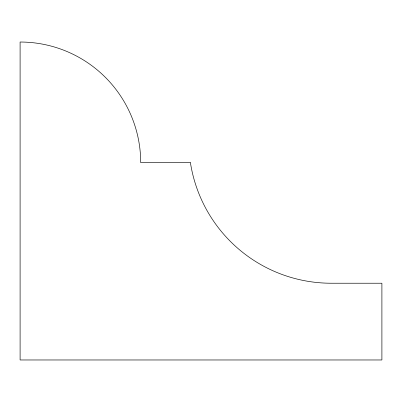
<?xml version="1.0" encoding="UTF-8"?>
<svg xmlns="http://www.w3.org/2000/svg" width="402" height="402" viewBox="0 0 402 402"><rect width="100%" height="100%" fill="white"/><g stroke="black" fill="none" stroke-linecap="round" stroke-linejoin="round"><path stroke-width="0.6" d="M190.412 162.629L140.7 162.629A120.6 120.6 0 0 0 20.1 42.029L20.1 359.971L381.9 359.971L381.9 283.229L331.243 283.229A142.529 142.529 0 0 1 190.412 162.629"/></g></svg>
